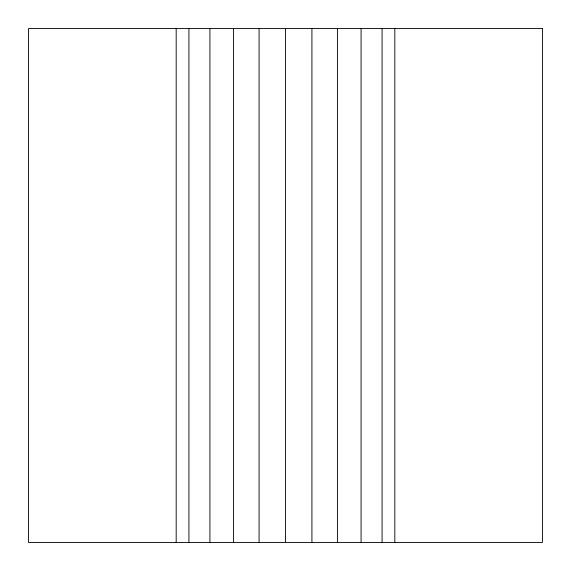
<?xml version="1.0" encoding="UTF-8"?>
<svg xmlns="http://www.w3.org/2000/svg" width="571" height="571" viewBox="0 0 571 571"><rect width="100%" height="100%" fill="white"/><g stroke="black" fill="none" stroke-linecap="round" stroke-linejoin="round"><path stroke-width="0.86" d="M394.818 28.55L394.818 542.45M382.078 28.55L382.078 542.45M361.079 28.55L361.079 542.45M337.418 28.55L337.418 542.45M311.923 28.55L311.923 542.45M285.5 28.55L285.5 542.45M259.077 28.55L259.077 542.45M233.582 28.55L233.582 542.45M209.921 28.55L209.921 542.45M188.922 28.55L188.922 542.45M176.182 28.55L176.182 542.45M542.45 28.55L28.55 28.55L28.55 542.45L542.45 542.45L542.45 28.55"/></g></svg>
